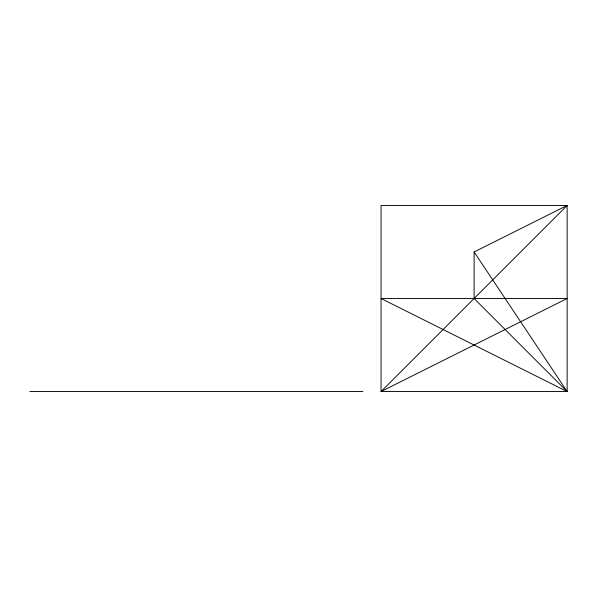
<?xml version="1.0" encoding="UTF-8"?>
<svg xmlns="http://www.w3.org/2000/svg" width="597" height="597" viewBox="0 0 597 597"><rect width="100%" height="100%" fill="white"/><g stroke="black" fill="none" stroke-linecap="round" stroke-linejoin="round"><path stroke-width="0.9" d="M474.1 251.979L567.15 205.45L567.15 391.55L381.058 391.55L381.058 205.45L567.15 205.45L381.058 391.55L567.15 298.5L381.058 298.5L567.15 391.55L474.1 251.979L474.1 298.5L567.15 391.55M29.85 391.55L362.946 391.55"/></g></svg>
